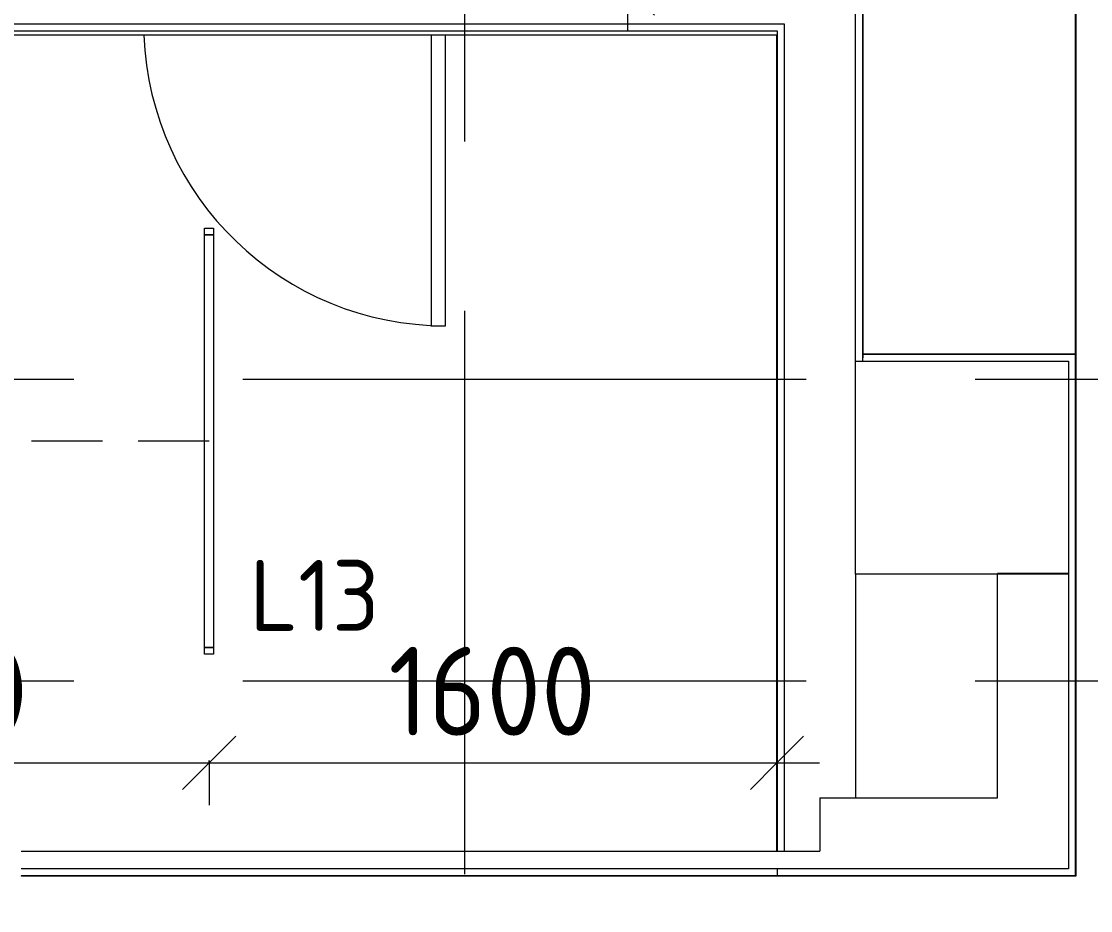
# Model space of a CAD drawing. Header units: millimetres. Extents: x -3377 to 186574, y -8553 to 29000.
# Drawn here: x 6760 to 9773, y 20652 to 23158 of the extents above; entities that cross this region are included whole.
import ezdxf

# ---------------------------------------------------------------- set-up
doc = ezdxf.new("R2010")
doc.units = ezdxf.units.MM
doc.linetypes.add('ADSK_Штрих_ш2 п1', pattern=[300, 200, -100])
doc.linetypes.add('Осевая', pattern=[3175, 635, -476.25, 1587.5, -476.25])
for name, color, linetype, lineweight in [('A-ANNO-DIMS', 7, 'Continuous', 9), ('A-ANNO-DIMS-100', 7, 'Continuous', 9), ('A-DETL-1', 7, 'ADSK_Штрих_ш2 п1', 9), ('A-DOOR', 7, 'Continuous', 9), ('A-DOOR-1', 7, 'Continuous', 13), ('E-LITE-EQPM-IDEN', 7, 'Continuous', 9), ('I-WALL', 7, 'Continuous', 9), ('S-COLS', 7, 'Continuous', 9), ('Оси-2', 7, 'Осевая', 9)]:
    doc.layers.add(name, color=color, linetype=linetype, lineweight=lineweight)
doc.layers.add('E-LITE-EQPM-1', color=1, linetype='Continuous', lineweight=9, true_color=0xff0000)
doc.styles.add('GOST Common_1', font='GOST_Common.ttf', dxfattribs={"height": 200})
doc.styles.add('ISOCPEUR', font='isocpeur.ttf', dxfattribs={"width": 0.9, "height": 250})
doc.dimstyles.new('ISO-2_5_0_9К_БОЛЬШОЙ', dxfattribs={"dimscale": 304.8, "dimtxt": 248.995294, "dimasz": 0.492126, "dimexe": 0.393701, "dimexo": 0.984252, "dimgap": 0, "dimtad": 1, "dimdec": 0, "dimrnd": 10, "dimzin": 0, "dimdsep": 46, "dimtxsty": 'ISOCPEUR', "dimblk1": 'OBLIQUE', "dimblk2": 'OBLIQUE', "dimsah": 1, "dimcen": 0.09, "dimdle": 0.393701, "dimazin": 0, "dimtfac": 1, "dimtdec": 4, "dimtix": 1, "dimtmove": 0, "dimatfit": 3, "dimfxl": 1, "dimtvp": 1, "dimtolj": 1, "dimtzin": 0, "dimarcsym": 2})
doc.dimstyles.new('ISO-2_5_0_9К_БОЛЬШОЙ_1', dxfattribs={"dimscale": 304.8, "dimtxt": 248.995294, "dimasz": 0.492126, "dimexe": 0.393701, "dimexo": 0.984252, "dimgap": 0, "dimtad": 1, "dimdec": 0, "dimrnd": 10, "dimzin": 0, "dimdsep": 46, "dimtxsty": 'ISOCPEUR', "dimblk1": 'OBLIQUE', "dimblk2": 'OBLIQUE', "dimsah": 1, "dimcen": 0.09, "dimdle": 0.393701, "dimazin": 0, "dimtfac": 1, "dimtdec": 4, "dimtix": 1, "dimtmove": 2, "dimatfit": 3, "dimfxl": 1, "dimtvp": 1, "dimtolj": 1, "dimtzin": 0, "dimarcsym": 2})

# ---------------------------------------------------------------- blocks, each defined once
blk = doc.blocks.new('110_Дверь_СКБ_1Ст_Внутренняя1 - Д-8т 950x2100h_СУ-31746493-План расстановки осветительного оборудования 1 этажа в осях 1-12')
at = {"layer": 'A-DOOR'}
blk.add_arc((-412.5, 40), 850, 2.0967, 90, dxfattribs=at)
at = {"layer": 'A-DOOR-1'}
for p, q in [((-412.5, 890), (-412.5, 71)), ((-372.5, 890), (-412.5, 890)), ((-372.5, 71), (-372.5, 890))]:
    blk.add_line(p, q, dxfattribs=at)
blk = doc.blocks.new('Downlight - Strip - HOKASU OneLine LF-V62-План расстановки осветительного оборудования 1 этажа в осях 1-12')
at = {"layer": 'E-LITE-EQPM-1'}
for p, q in [((-600, -231.3), (-600, -205.9)), ((-600, -205.9), (-580.9, -205.9)), ((-580.9, -231.3), (-580.9, -205.9)), ((-580.9, -205.9), (581, -205.9)), ((-580.9, -205.9), (-580.9, -231.3)), ((-580.9, -231.3), (-580.9, -205.9)), ((-580.9, -205.9), (581, -205.9)), ((581, -205.9), (581, -231.3)), ((581, -231.3), (581, -205.9)), ((581, -205.9), (600, -205.9)), ((581, -205.9), (581, -231.3)), ((600, -205.9), (600, -231.3)), ((-580.9, -231.3), (-600, -231.3)), ((581, -231.3), (-580.9, -231.3)), ((581, -231.3), (-580.9, -231.3)), ((600, -231.3), (581, -231.3))]:
    blk.add_line(p, q, dxfattribs=at)
blk = doc.blocks.new('DIMBLOCK55-План расстановки осветительного оборудования 1 этажа в осях 1-12')
at = {"layer": 'A-ANNO-DIMS-100', "lineweight": 20}
for p, q in [((8469.2, 24380), (8394.2, 24455)), ((8469.2, 24380), (8544.2, 24305)), ((8469.2, 23250), (8394.2, 23325)), ((8469.2, 23250), (8544.2, 23175))]:
    blk.add_line(p, q, dxfattribs=at)
at = {"layer": 'A-ANNO-DIMS-100'}
for p, q in [((8208.3, 24380), (8589.2, 24380)), ((8469.2, 24380), (8208.3, 24380)), ((8469.2, 23130), (8469.2, 24380)), ((8663.1, 23250), (8349.2, 23250)), ((8469.2, 23250), (8663.1, 23250))]:
    blk.add_line(p, q, dxfattribs=at)
at = {"layer": 'A-ANNO-DIMS-100', "color": 0, "insert": (8142.6, 23893.2), "char_height": 250, "width": 517.144, "attachment_point": 1, "rotation": 90, "line_spacing_factor": 1.149209, "style": 'ISOCPEUR'}
blk.add_mtext('1/2', dxfattribs=at)
blk = doc.blocks.new('_Oblique')
at = {"color": 0, "linetype": 'ByBlock', "lineweight": -2}
blk.add_line((-0.5, -0.5), (0.5, 0.5), dxfattribs=at)
blk = doc.blocks.new('DIMBLOCK86-План расстановки осветительного оборудования 1 этажа в осях 1-12')
at = {"layer": 'A-ANNO-DIMS-100', "lineweight": 20}
for p, q in [((5689, 21069), (5764, 21144)), ((7289, 21069), (7364, 21144)), ((5689, 21069), (5614, 20994)), ((7289, 21069), (7214, 20994))]:
    blk.add_line(p, q, dxfattribs=at)
at = {"layer": 'A-ANNO-DIMS-100'}
for p, q in [((5569, 21069), (7289, 21069)), ((5689, 21075), (5689, 20949)), ((5689, 21069), (5689, 21075)), ((7289, 21075), (7289, 20949)), ((7289, 21069), (7289, 21075))]:
    blk.add_line(p, q, dxfattribs=at)
at = {"layer": 'A-ANNO-DIMS-100', "color": 0, "insert": (6194.5, 21395.6), "char_height": 250, "width": 706.764, "attachment_point": 1, "line_spacing_factor": 1.149209, "style": 'ISOCPEUR'}
blk.add_mtext('1600', dxfattribs=at)
blk = doc.blocks.new('DIMBLOCK87-План расстановки осветительного оборудования 1 этажа в осях 1-12')
at = {"layer": 'A-ANNO-DIMS-100'}
for p, q in [((8889, 20875), (8889, 21189)), ((7289, 21075), (7289, 20949)), ((7289, 21069), (7289, 21075)), ((7289, 21069), (9009, 21069)), ((8889, 21069), (8889, 20875))]:
    blk.add_line(p, q, dxfattribs=at)
at = {"layer": 'A-ANNO-DIMS-100', "lineweight": 20}
for p, q in [((7289, 21069), (7364, 21144)), ((8889, 21069), (8964, 21144)), ((7289, 21069), (7214, 20994)), ((8889, 21069), (8814, 20994))]:
    blk.add_line(p, q, dxfattribs=at)
at = {"layer": 'A-ANNO-DIMS-100', "color": 0, "insert": (7794.5, 21395.6), "char_height": 250, "width": 706.764, "attachment_point": 1, "line_spacing_factor": 1.149209, "style": 'ISOCPEUR'}
blk.add_mtext('1600', dxfattribs=at)

msp = doc.modelspace()

# ---------------------------------------------------------------- linework, layer by layer
at = {"layer": 'A-DETL-1'}
msp.add_line((7289, 21975), (5689, 21975), dxfattribs=at)
at = {"layer": 'I-WALL'}
for p, q in [((9731, 25771), (9731, 20749)), ((9110, 22200), (9110, 24520)), ((9130, 24300), (9130, 22200)), ((9131, 24300), (9131, 22210)), ((9730, 22221), (9730, 24299)), ((8910, 23150), (6300, 23150)), ((8910, 20820), (8910, 23150)), ((8890, 23130), (6269, 23130)), ((8889, 23119), (6269, 23119)), ((8889, 20820), (8889, 23119)), ((8890, 20820), (8890, 23130)), ((9130, 22221), (9731, 22221)), ((9130, 22220), (9730, 22220)), ((9131, 22210), (9130, 22210)), ((9730, 20749.5), (9730, 22220)), ((9110, 22200), (9130, 22200)), ((9110, 21600), (9110, 20970)), ((9510, 20970), (9510, 21602.2)), ((9710, 21602.2), (9510, 21602.2)), ((9710, 21602.2), (9710, 20770)), ((9010, 20970), (9510, 20970)), ((9010, 20970), (9010, 20820)), ((6760, 20820), (9010, 20820)), ((9710, 20770), (6760, 20770)), ((8890, 20750), (8890, 20770)), ((9730, 20750), (6760, 20750)), ((6760.5, 20749), (6760.5, 20750)), ((9731, 20749), (6760.5, 20749)), ((8900.5, 20749), (8900.5, 20750)), ((9731, 20749.5), (9730, 20749.5))]:
    msp.add_line(p, q, dxfattribs=at)
at = {"layer": 'S-COLS'}
for p, q in [((9110, 21600), (9110, 22200)), ((9130, 22200), (9710, 22200)), ((9710, 22200), (9710, 21600)), ((9710, 21600), (9110, 21600))]:
    msp.add_line(p, q, dxfattribs=at)
at = {"layer": 'Оси-2'}
for p, q in [((8010, 593.7), (8010, 24898.1)), ((-77.3, 22150), (35997.1, 22150)), ((-77.3, 21300), (35997.1, 21300))]:
    msp.add_line(p, q, dxfattribs=at)

# ---------------------------------------------------------------- block references
at = {"layer": 'A-DOOR', "rotation": 180}
msp.add_blockref('110_Дверь_СКБ_1Ст_Внутренняя1 - Д-8т 950x2100h_СУ-31746493-План расстановки осветительного оборудования 1 этажа в осях 1-12', (7542.5, 23190), dxfattribs=at)
at = {"layer": 'E-LITE-EQPM-1', "rotation": 89.9999999999999}
msp.add_blockref('Downlight - Strip - HOKASU OneLine LF-V62-План расстановки осветительного оборудования 1 этажа в осях 1-12', (7070.4, 21975), dxfattribs=at)

# ---------------------------------------------------------------- texts
at = {"layer": 'E-LITE-EQPM-IDEN', "insert": (7402.4, 21640.3), "char_height": 200, "width": 464.979, "attachment_point": 1, "style": 'GOST Common_1'}
msp.add_mtext('L13', dxfattribs=at)

# ---------------------------------------------------------------- dimensions: what is measured, and where the dimension line sits
at = {"layer": 'A-ANNO-DIMS'}
dim = msp.add_linear_dim(base=(8469.2, 24380), p1=(8363.1, 23250), p2=(7908.3, 24380), angle=90, text='1/2', dimstyle='ISO-2_5_0_9К_БОЛЬШОЙ_1', override={"dimpost": '<>', "dimfxl": 1218.107963}, dxfattribs=at)
dim.commit()
dim.dimension.update_dxf_attribs({"geometry": 'DIMBLOCK55-План расстановки осветительного оборудования 1 этажа в осях 1-12', "text_midpoint": (8309.3, 24151.7), "dimtype": 160, "text_rotation": 90})
for base, p1, p2, override, picture, middle in [((7289, 21069), (5689, 21375), (7289, 21375), {"dimpost": '<>', "dimfxl": 1600}, 'DIMBLOCK86-План расстановки осветительного оборудования 1 этажа в осях 1-12', (6489, 21194)), ((8889, 21069), (7289, 21375), (8889, 21175), {"dimpost": '<>', "dimfxl": 1612.445404}, 'DIMBLOCK87-План расстановки осветительного оборудования 1 этажа в осях 1-12', (8089, 21194))]:
    dim = msp.add_linear_dim(base=base, p1=p1, p2=p2, dimstyle='ISO-2_5_0_9К_БОЛЬШОЙ', override=override, dxfattribs=at)
    dim.commit()
    dim.dimension.update_dxf_attribs({"geometry": picture, "text_midpoint": middle})

doc.saveas('drawing.dxf')
